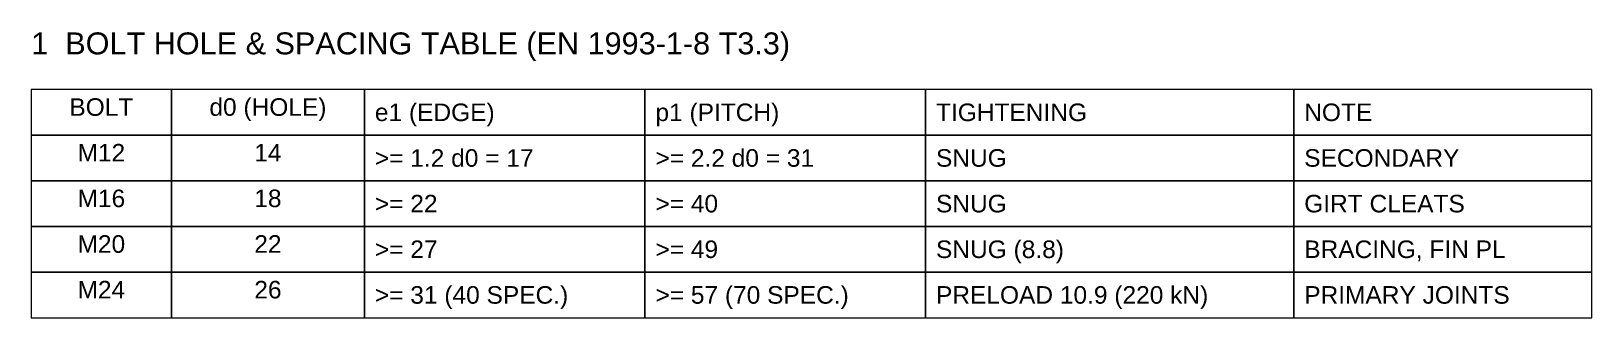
# Model space of a CAD drawing. Header units: millimetres. Extents: x 14 to 192, y 228 to 261.
import ezdxf
from ezdxf.enums import TextEntityAlignment as Align

# ---------------------------------------------------------------- set-up
doc = ezdxf.new("R2010")
doc.units = ezdxf.units.MM
doc.layers.add('S-ANNO-TABLE', color=7, linetype='Continuous', lineweight=18)
doc.layers.add('S-ANNO-TEXT', color=7, linetype='Continuous', lineweight=18)
doc.styles.add('TEXT_2.0', font='arial.ttf')
doc.styles.add('TEXT_2.5', font='arial.ttf')

msp = doc.modelspace()

# ---------------------------------------------------------------- linework, layer by layer
at = {"layer": 'S-ANNO-TABLE'}
for points in [[(14, 248.8), (30, 248.8), (30, 254), (14, 254)], [(30, 248.8), (52, 248.8), (52, 254), (30, 254)], [(52, 248.8), (84, 248.8), (84, 254), (52, 254)], [(84, 248.8), (116, 248.8), (116, 254), (84, 254)], [(116, 248.8), (158, 248.8), (158, 254), (116, 254)], [(158, 248.8), (192, 248.8), (192, 254), (158, 254)], [(14, 243.6), (30, 243.6), (30, 248.8), (14, 248.8)], [(30, 243.6), (52, 243.6), (52, 248.8), (30, 248.8)], [(52, 243.6), (84, 243.6), (84, 248.8), (52, 248.8)], [(84, 243.6), (116, 243.6), (116, 248.8), (84, 248.8)], [(116, 243.6), (158, 243.6), (158, 248.8), (116, 248.8)], [(158, 243.6), (192, 243.6), (192, 248.8), (158, 248.8)], [(14, 238.4), (30, 238.4), (30, 243.6), (14, 243.6)], [(30, 238.4), (52, 238.4), (52, 243.6), (30, 243.6)], [(52, 238.4), (84, 238.4), (84, 243.6), (52, 243.6)], [(84, 238.4), (116, 238.4), (116, 243.6), (84, 243.6)], [(116, 238.4), (158, 238.4), (158, 243.6), (116, 243.6)], [(158, 238.4), (192, 238.4), (192, 243.6), (158, 243.6)], [(14, 233.2), (30, 233.2), (30, 238.4), (14, 238.4)], [(30, 233.2), (52, 233.2), (52, 238.4), (30, 238.4)], [(52, 233.2), (84, 233.2), (84, 238.4), (52, 238.4)], [(84, 233.2), (116, 233.2), (116, 238.4), (84, 238.4)], [(116, 233.2), (158, 233.2), (158, 238.4), (116, 238.4)], [(158, 233.2), (192, 233.2), (192, 238.4), (158, 238.4)], [(14, 228), (30, 228), (30, 233.2), (14, 233.2)], [(30, 228), (52, 228), (52, 233.2), (30, 233.2)], [(52, 228), (84, 228), (84, 233.2), (52, 233.2)], [(84, 228), (116, 228), (116, 233.2), (84, 233.2)], [(116, 228), (158, 228), (158, 233.2), (116, 233.2)], [(158, 228), (192, 228), (192, 233.2), (158, 233.2)]]:
    msp.add_lwpolyline(points, close=True, dxfattribs=at)

# ---------------------------------------------------------------- texts
at = {"layer": 'S-ANNO-TEXT'}
for s, height, style, p in [('1  BOLT HOLE & SPACING TABLE (EN 1993-1-8 T3.3)', 2.5, 'TEXT_2.5', (14, 258)), ('e1 (EDGE)', 2, 'TEXT_2.0', (53.2, 250.4)), ('p1 (PITCH)', 2, 'TEXT_2.0', (85.2, 250.4)), ('TIGHTENING', 2, 'TEXT_2.0', (117.2, 250.4)), ('NOTE', 2, 'TEXT_2.0', (159.2, 250.4)), ('>= 1.2 d0 = 17', 2, 'TEXT_2.0', (53.2, 245.2)), ('>= 2.2 d0 = 31', 2, 'TEXT_2.0', (85.2, 245.2)), ('SNUG', 2, 'TEXT_2.0', (117.2, 245.2)), ('SECONDARY', 2, 'TEXT_2.0', (159.2, 245.2)), ('>= 22', 2, 'TEXT_2.0', (53.2, 240)), ('>= 40', 2, 'TEXT_2.0', (85.2, 240)), ('SNUG', 2, 'TEXT_2.0', (117.2, 240)), ('GIRT CLEATS', 2, 'TEXT_2.0', (159.2, 240)), ('>= 27', 2, 'TEXT_2.0', (53.2, 234.8)), ('>= 49', 2, 'TEXT_2.0', (85.2, 234.8)), ('SNUG (8.8)', 2, 'TEXT_2.0', (117.2, 234.8)), ('BRACING, FIN PL', 2, 'TEXT_2.0', (159.2, 234.8)), ('>= 31 (40 SPEC.)', 2, 'TEXT_2.0', (53.2, 229.6)), ('>= 57 (70 SPEC.)', 2, 'TEXT_2.0', (85.2, 229.6)), ('PRELOAD 10.9 (220 kN)', 2, 'TEXT_2.0', (117.2, 229.6)), ('PRIMARY JOINTS', 2, 'TEXT_2.0', (159.2, 229.6))]:
    msp.add_text(s, height=height, dxfattribs=dict(at, style=style)).set_placement(p)
at = {"layer": 'S-ANNO-TEXT', "style": 'TEXT_2.0'}
for s, p in [('BOLT', (22, 250.4)), ('d0 (HOLE)', (41, 250.4)), ('M12', (22, 245.2)), ('14', (41, 245.2)), ('M16', (22, 240)), ('18', (41, 240)), ('M20', (22, 234.8)), ('22', (41, 234.8)), ('M24', (22, 229.6)), ('26', (41, 229.6))]:
    msp.add_text(s, height=2, dxfattribs=at).set_placement(p, align=Align.BOTTOM_CENTER)

doc.saveas('drawing.dxf')
